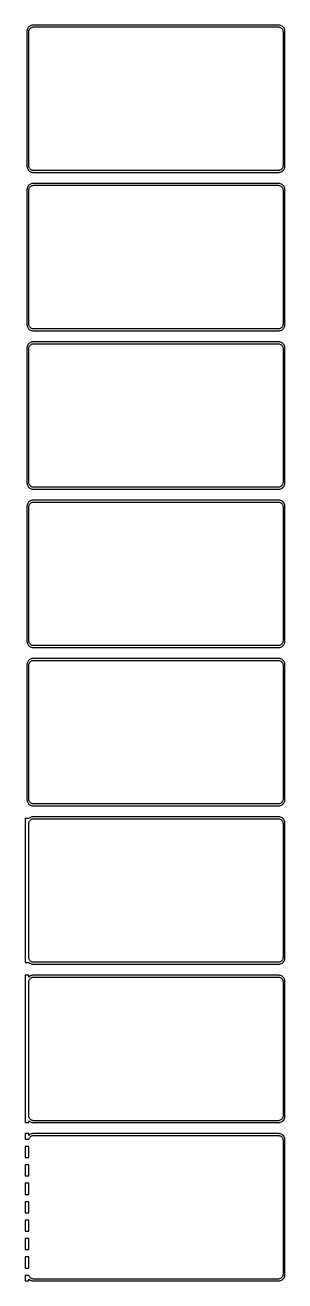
# Model space of a CAD drawing. Header units: metres. Extents: x -106 to 105, y 1875 to 3801.
# Drawn here: x -106 to 105, y 2778 to 3801 of the extents above; entities that cross this region are included whole.
import ezdxf

# ---------------------------------------------------------------- set-up
doc = ezdxf.new("R2010")
doc.units = ezdxf.units.M

msp = doc.modelspace()

# ---------------------------------------------------------------- linework, layer by layer
for p, q in [((-104.961, 3796.63), (-105, 3796)), ((-105, 3796), (-105, 3686)), ((-104.843, 3797.24), (-104.961, 3796.63)), ((-104.649, 3797.84), (-104.843, 3797.24)), ((-104.382, 3798.41), (-104.649, 3797.84)), ((-104.045, 3798.94), (-104.382, 3798.41)), ((-103.645, 3799.42), (-104.045, 3798.94)), ((-103.187, 3799.85), (-103.645, 3799.42)), ((-103.5, 3795.5), (-103.468, 3796)), ((-103.5, 3686.5), (-103.5, 3795.5)), ((-103.468, 3796), (-103.374, 3796.49)), ((-103.374, 3796.49), (-103.219, 3796.97)), ((-103.219, 3796.97), (-103.005, 3797.43)), ((-102.679, 3800.22), (-103.187, 3799.85)), ((-103.005, 3797.43), (-102.736, 3797.85)), ((-102.736, 3797.85), (-102.416, 3798.24)), ((-102.129, 3800.52), (-102.679, 3800.22)), ((-102.416, 3798.24), (-102.05, 3798.58)), ((-101.545, 3800.76), (-102.129, 3800.52)), ((-102.05, 3798.58), (-101.643, 3798.88)), ((-101.643, 3798.88), (-101.203, 3799.12)), ((-100.937, 3800.91), (-101.545, 3800.76)), ((-101.203, 3799.12), (-100.736, 3799.3)), ((-100.314, 3800.99), (-100.937, 3800.91)), ((-100.736, 3799.3), (-100.25, 3799.43)), ((100.314, 3800.99), (-100.314, 3800.99)), ((-100.25, 3799.43), (-99.7512, 3799.49)), ((-99.7512, 3799.49), (99.7512, 3799.49)), ((99.7512, 3799.49), (100.25, 3799.43)), ((100.25, 3799.43), (100.736, 3799.3)), ((100.937, 3800.91), (100.314, 3800.99)), ((100.736, 3799.3), (101.203, 3799.12)), ((101.545, 3800.76), (100.937, 3800.91)), ((101.203, 3799.12), (101.643, 3798.88)), ((102.129, 3800.52), (101.545, 3800.76)), ((101.643, 3798.88), (102.05, 3798.58)), ((102.05, 3798.58), (102.416, 3798.24)), ((102.679, 3800.22), (102.129, 3800.52)), ((102.416, 3798.24), (102.736, 3797.85)), ((103.187, 3799.85), (102.679, 3800.22)), ((102.736, 3797.85), (103.005, 3797.43)), ((103.005, 3797.43), (103.219, 3796.97)), ((103.645, 3799.42), (103.187, 3799.85)), ((103.219, 3796.97), (103.374, 3796.49)), ((103.374, 3796.49), (103.468, 3796)), ((103.468, 3796), (103.5, 3795.5)), ((103.5, 3795.5), (103.5, 3686.5)), ((104.045, 3798.94), (103.645, 3799.42)), ((104.382, 3798.41), (104.045, 3798.94)), ((104.649, 3797.84), (104.382, 3798.41)), ((104.843, 3797.24), (104.649, 3797.84)), ((104.961, 3796.63), (104.843, 3797.24)), ((105, 3796), (104.961, 3796.63)), ((105, 3686), (105, 3796)), ((-105, 3686), (-104.961, 3685.37)), ((-104.961, 3685.37), (-104.843, 3684.76)), ((-104.843, 3684.76), (-104.649, 3684.16)), ((-104.649, 3684.16), (-104.382, 3683.59)), ((-104.382, 3683.59), (-104.045, 3683.06)), ((-104.045, 3683.06), (-103.645, 3682.58)), ((-103.468, 3686), (-103.5, 3686.5)), ((-103.374, 3685.51), (-103.468, 3686)), ((-103.219, 3685.03), (-103.374, 3685.51)), ((-103.005, 3684.57), (-103.219, 3685.03)), ((-102.736, 3684.15), (-103.005, 3684.57)), ((-102.416, 3683.76), (-102.736, 3684.15)), ((-102.05, 3683.42), (-102.416, 3683.76)), ((-101.643, 3683.12), (-102.05, 3683.42)), ((-101.203, 3682.88), (-101.643, 3683.12)), ((-100.736, 3682.7), (-101.203, 3682.88)), ((101.203, 3682.88), (100.736, 3682.7)), ((101.643, 3683.12), (101.203, 3682.88)), ((102.05, 3683.42), (101.643, 3683.12)), ((102.416, 3683.76), (102.05, 3683.42)), ((102.736, 3684.15), (102.416, 3683.76)), ((103.005, 3684.57), (102.736, 3684.15)), ((103.219, 3685.03), (103.005, 3684.57)), ((103.374, 3685.51), (103.219, 3685.03)), ((103.468, 3686), (103.374, 3685.51)), ((103.5, 3686.5), (103.468, 3686)), ((103.645, 3682.58), (104.045, 3683.06)), ((104.045, 3683.06), (104.382, 3683.59)), ((104.382, 3683.59), (104.649, 3684.16)), ((104.649, 3684.16), (104.843, 3684.76)), ((104.843, 3684.76), (104.961, 3685.37)), ((104.961, 3685.37), (105, 3686)), ((-103.645, 3682.58), (-103.187, 3682.15)), ((-103.187, 3682.15), (-102.679, 3681.78)), ((-102.679, 3681.78), (-102.129, 3681.48)), ((-102.129, 3681.48), (-101.545, 3681.24)), ((-101.545, 3681.24), (-100.937, 3681.09)), ((-100.937, 3681.09), (-100.314, 3681.01)), ((-100.25, 3682.57), (-100.736, 3682.7)), ((-100.314, 3681.01), (100.314, 3681.01)), ((-99.7512, 3682.51), (-100.25, 3682.57)), ((99.7512, 3682.51), (-99.7512, 3682.51)), ((100.25, 3682.57), (99.7512, 3682.51)), ((100.736, 3682.7), (100.25, 3682.57)), ((100.314, 3681.01), (100.937, 3681.09)), ((100.937, 3681.09), (101.545, 3681.24)), ((101.545, 3681.24), (102.129, 3681.48)), ((102.129, 3681.48), (102.679, 3681.78)), ((102.679, 3681.78), (103.187, 3682.15)), ((103.187, 3682.15), (103.645, 3682.58)), ((-104.961, 3667.63), (-105, 3667)), ((-105, 3667), (-105, 3557)), ((-104.843, 3668.24), (-104.961, 3667.63)), ((-104.649, 3668.84), (-104.843, 3668.24)), ((-104.382, 3669.41), (-104.649, 3668.84)), ((-104.045, 3669.94), (-104.382, 3669.41)), ((-103.645, 3670.42), (-104.045, 3669.94)), ((-103.187, 3670.85), (-103.645, 3670.42)), ((-103.5, 3666.5), (-103.468, 3667)), ((-103.5, 3557.5), (-103.5, 3666.5)), ((-103.468, 3667), (-103.374, 3667.49)), ((-103.374, 3667.49), (-103.219, 3667.97)), ((-103.219, 3667.97), (-103.005, 3668.43)), ((-102.679, 3671.22), (-103.187, 3670.85)), ((-103.005, 3668.43), (-102.736, 3668.85)), ((-102.736, 3668.85), (-102.416, 3669.24)), ((-102.129, 3671.52), (-102.679, 3671.22)), ((-102.416, 3669.24), (-102.05, 3669.58)), ((-101.545, 3671.76), (-102.129, 3671.52)), ((-102.05, 3669.58), (-101.643, 3669.88)), ((-101.643, 3669.88), (-101.203, 3670.12)), ((-100.937, 3671.91), (-101.545, 3671.76)), ((-101.203, 3670.12), (-100.736, 3670.3)), ((-100.314, 3671.99), (-100.937, 3671.91)), ((-100.736, 3670.3), (-100.25, 3670.43)), ((100.314, 3671.99), (-100.314, 3671.99)), ((-100.25, 3670.43), (-99.7512, 3670.49)), ((-99.7512, 3670.49), (99.7512, 3670.49)), ((99.7512, 3670.49), (100.25, 3670.43)), ((100.25, 3670.43), (100.736, 3670.3)), ((100.937, 3671.91), (100.314, 3671.99)), ((100.736, 3670.3), (101.203, 3670.12)), ((101.545, 3671.76), (100.937, 3671.91)), ((101.203, 3670.12), (101.643, 3669.88)), ((102.129, 3671.52), (101.545, 3671.76)), ((101.643, 3669.88), (102.05, 3669.58)), ((102.05, 3669.58), (102.416, 3669.24)), ((102.679, 3671.22), (102.129, 3671.52)), ((102.416, 3669.24), (102.736, 3668.85)), ((103.187, 3670.85), (102.679, 3671.22)), ((102.736, 3668.85), (103.005, 3668.43)), ((103.005, 3668.43), (103.219, 3667.97)), ((103.645, 3670.42), (103.187, 3670.85)), ((103.219, 3667.97), (103.374, 3667.49)), ((103.374, 3667.49), (103.468, 3667)), ((103.468, 3667), (103.5, 3666.5)), ((103.5, 3666.5), (103.5, 3557.5)), ((104.045, 3669.94), (103.645, 3670.42)), ((104.382, 3669.41), (104.045, 3669.94)), ((104.649, 3668.84), (104.382, 3669.41)), ((104.843, 3668.24), (104.649, 3668.84)), ((104.961, 3667.63), (104.843, 3668.24)), ((105, 3667), (104.961, 3667.63)), ((105, 3557), (105, 3667)), ((-105, 3557), (-104.961, 3556.37)), ((-104.961, 3556.37), (-104.843, 3555.76)), ((-104.843, 3555.76), (-104.649, 3555.16)), ((-104.649, 3555.16), (-104.382, 3554.59)), ((-104.382, 3554.59), (-104.045, 3554.06)), ((-104.045, 3554.06), (-103.645, 3553.58)), ((-103.645, 3553.58), (-103.187, 3553.15)), ((-103.468, 3557), (-103.5, 3557.5)), ((-103.374, 3556.51), (-103.468, 3557)), ((-103.219, 3556.03), (-103.374, 3556.51)), ((-103.005, 3555.57), (-103.219, 3556.03)), ((-103.187, 3553.15), (-102.679, 3552.78)), ((-102.736, 3555.15), (-103.005, 3555.57)), ((-102.416, 3554.76), (-102.736, 3555.15)), ((-102.679, 3552.78), (-102.129, 3552.48)), ((-102.05, 3554.42), (-102.416, 3554.76)), ((-102.129, 3552.48), (-101.545, 3552.24)), ((-101.643, 3554.12), (-102.05, 3554.42)), ((-101.203, 3553.88), (-101.643, 3554.12)), ((-101.545, 3552.24), (-100.937, 3552.09)), ((-100.736, 3553.7), (-101.203, 3553.88)), ((-100.937, 3552.09), (-100.314, 3552.01)), ((-100.25, 3553.57), (-100.736, 3553.7)), ((-100.314, 3552.01), (100.314, 3552.01)), ((-99.7512, 3553.51), (-100.25, 3553.57)), ((99.7512, 3553.51), (-99.7512, 3553.51)), ((100.25, 3553.57), (99.7512, 3553.51)), ((100.736, 3553.7), (100.25, 3553.57)), ((100.314, 3552.01), (100.937, 3552.09)), ((101.203, 3553.88), (100.736, 3553.7)), ((100.937, 3552.09), (101.545, 3552.24)), ((101.643, 3554.12), (101.203, 3553.88)), ((101.545, 3552.24), (102.129, 3552.48)), ((102.05, 3554.42), (101.643, 3554.12)), ((102.416, 3554.76), (102.05, 3554.42)), ((102.129, 3552.48), (102.679, 3552.78)), ((102.736, 3555.15), (102.416, 3554.76)), ((102.679, 3552.78), (103.187, 3553.15)), ((103.005, 3555.57), (102.736, 3555.15)), ((103.219, 3556.03), (103.005, 3555.57)), ((103.187, 3553.15), (103.645, 3553.58)), ((103.374, 3556.51), (103.219, 3556.03)), ((103.468, 3557), (103.374, 3556.51)), ((103.5, 3557.5), (103.468, 3557)), ((103.645, 3553.58), (104.045, 3554.06)), ((104.045, 3554.06), (104.382, 3554.59)), ((104.382, 3554.59), (104.649, 3555.16)), ((104.649, 3555.16), (104.843, 3555.76)), ((104.843, 3555.76), (104.961, 3556.37)), ((104.961, 3556.37), (105, 3557)), ((-104.649, 3539.84), (-104.843, 3539.24)), ((-104.382, 3540.41), (-104.649, 3539.84)), ((-104.045, 3540.94), (-104.382, 3540.41)), ((-103.645, 3541.42), (-104.045, 3540.94)), ((-103.187, 3541.85), (-103.645, 3541.42)), ((-102.679, 3542.22), (-103.187, 3541.85)), ((-103.005, 3539.43), (-102.736, 3539.85)), ((-102.736, 3539.85), (-102.416, 3540.24)), ((-102.129, 3542.52), (-102.679, 3542.22)), ((-102.416, 3540.24), (-102.05, 3540.58)), ((-101.545, 3542.76), (-102.129, 3542.52)), ((-102.05, 3540.58), (-101.643, 3540.88)), ((-101.643, 3540.88), (-101.203, 3541.12)), ((-100.937, 3542.91), (-101.545, 3542.76)), ((-101.203, 3541.12), (-100.736, 3541.3)), ((-100.314, 3542.99), (-100.937, 3542.91)), ((-100.736, 3541.3), (-100.25, 3541.43)), ((100.314, 3542.99), (-100.314, 3542.99)), ((-100.25, 3541.43), (-99.7512, 3541.49)), ((-99.7512, 3541.49), (99.7512, 3541.49)), ((99.7512, 3541.49), (100.25, 3541.43)), ((100.25, 3541.43), (100.736, 3541.3)), ((100.937, 3542.91), (100.314, 3542.99)), ((100.736, 3541.3), (101.203, 3541.12)), ((101.545, 3542.76), (100.937, 3542.91)), ((101.203, 3541.12), (101.643, 3540.88)), ((102.129, 3542.52), (101.545, 3542.76)), ((101.643, 3540.88), (102.05, 3540.58)), ((102.05, 3540.58), (102.416, 3540.24)), ((102.679, 3542.22), (102.129, 3542.52)), ((102.416, 3540.24), (102.736, 3539.85)), ((103.187, 3541.85), (102.679, 3542.22)), ((102.736, 3539.85), (103.005, 3539.43)), ((103.645, 3541.42), (103.187, 3541.85)), ((104.045, 3540.94), (103.645, 3541.42)), ((104.382, 3540.41), (104.045, 3540.94)), ((104.649, 3539.84), (104.382, 3540.41)), ((104.843, 3539.24), (104.649, 3539.84)), ((-104.961, 3538.63), (-105, 3538)), ((-105, 3538), (-105, 3428)), ((-104.843, 3539.24), (-104.961, 3538.63)), ((-103.5, 3537.5), (-103.468, 3538)), ((-103.5, 3428.5), (-103.5, 3537.5)), ((-103.468, 3538), (-103.374, 3538.49)), ((-103.374, 3538.49), (-103.219, 3538.97)), ((-103.219, 3538.97), (-103.005, 3539.43)), ((103.005, 3539.43), (103.219, 3538.97)), ((103.219, 3538.97), (103.374, 3538.49)), ((103.374, 3538.49), (103.468, 3538)), ((103.468, 3538), (103.5, 3537.5)), ((103.5, 3537.5), (103.5, 3428.5)), ((104.961, 3538.63), (104.843, 3539.24)), ((105, 3538), (104.961, 3538.63)), ((105, 3428), (105, 3538)), ((-105, 3428), (-104.961, 3427.37)), ((-104.961, 3427.37), (-104.843, 3426.76)), ((-103.468, 3428), (-103.5, 3428.5)), ((-103.374, 3427.51), (-103.468, 3428)), ((-103.219, 3427.03), (-103.374, 3427.51)), ((-103.005, 3426.57), (-103.219, 3427.03)), ((103.219, 3427.03), (103.005, 3426.57)), ((103.374, 3427.51), (103.219, 3427.03)), ((103.468, 3428), (103.374, 3427.51)), ((103.5, 3428.5), (103.468, 3428)), ((104.843, 3426.76), (104.961, 3427.37)), ((104.961, 3427.37), (105, 3428)), ((-104.843, 3426.76), (-104.649, 3426.16)), ((-104.649, 3426.16), (-104.382, 3425.59)), ((-104.382, 3425.59), (-104.045, 3425.06)), ((-104.045, 3425.06), (-103.645, 3424.58)), ((-103.645, 3424.58), (-103.187, 3424.15)), ((-103.187, 3424.15), (-102.679, 3423.78)), ((-102.736, 3426.15), (-103.005, 3426.57)), ((-102.416, 3425.76), (-102.736, 3426.15)), ((-102.679, 3423.78), (-102.129, 3423.48)), ((-102.05, 3425.42), (-102.416, 3425.76)), ((-102.129, 3423.48), (-101.545, 3423.24)), ((-101.643, 3425.12), (-102.05, 3425.42)), ((-101.203, 3424.88), (-101.643, 3425.12)), ((-101.545, 3423.24), (-100.937, 3423.09)), ((-100.736, 3424.7), (-101.203, 3424.88)), ((-100.937, 3423.09), (-100.314, 3423.01)), ((-100.25, 3424.57), (-100.736, 3424.7)), ((-100.314, 3423.01), (100.314, 3423.01)), ((-99.7512, 3424.51), (-100.25, 3424.57)), ((99.7512, 3424.51), (-99.7512, 3424.51)), ((100.25, 3424.57), (99.7512, 3424.51)), ((100.736, 3424.7), (100.25, 3424.57)), ((100.314, 3423.01), (100.937, 3423.09)), ((101.203, 3424.88), (100.736, 3424.7)), ((100.937, 3423.09), (101.545, 3423.24)), ((101.643, 3425.12), (101.203, 3424.88)), ((101.545, 3423.24), (102.129, 3423.48)), ((102.05, 3425.42), (101.643, 3425.12)), ((102.416, 3425.76), (102.05, 3425.42)), ((102.129, 3423.48), (102.679, 3423.78)), ((102.736, 3426.15), (102.416, 3425.76)), ((102.679, 3423.78), (103.187, 3424.15)), ((103.005, 3426.57), (102.736, 3426.15)), ((103.187, 3424.15), (103.645, 3424.58)), ((103.645, 3424.58), (104.045, 3425.06)), ((104.045, 3425.06), (104.382, 3425.59)), ((104.382, 3425.59), (104.649, 3426.16)), ((104.649, 3426.16), (104.843, 3426.76)), ((-104.961, 3409.63), (-105, 3409)), ((-105, 3409), (-105, 3299)), ((-104.843, 3410.24), (-104.961, 3409.63)), ((-104.649, 3410.84), (-104.843, 3410.24)), ((-104.382, 3411.41), (-104.649, 3410.84)), ((-104.045, 3411.94), (-104.382, 3411.41)), ((-103.645, 3412.42), (-104.045, 3411.94)), ((-103.187, 3412.85), (-103.645, 3412.42)), ((-103.5, 3408.5), (-103.468, 3409)), ((-103.5, 3299.5), (-103.5, 3408.5)), ((-103.468, 3409), (-103.374, 3409.49)), ((-103.374, 3409.49), (-103.219, 3409.97)), ((-103.219, 3409.97), (-103.005, 3410.43)), ((-102.679, 3413.22), (-103.187, 3412.85)), ((-103.005, 3410.43), (-102.736, 3410.85)), ((-102.736, 3410.85), (-102.416, 3411.24)), ((-102.129, 3413.52), (-102.679, 3413.22)), ((-102.416, 3411.24), (-102.05, 3411.58)), ((-101.545, 3413.76), (-102.129, 3413.52)), ((-102.05, 3411.58), (-101.643, 3411.88)), ((-101.643, 3411.88), (-101.203, 3412.12)), ((-100.937, 3413.91), (-101.545, 3413.76)), ((-101.203, 3412.12), (-100.736, 3412.3)), ((-100.314, 3413.99), (-100.937, 3413.91)), ((-100.736, 3412.3), (-100.25, 3412.43)), ((100.314, 3413.99), (-100.314, 3413.99)), ((-100.25, 3412.43), (-99.7512, 3412.49)), ((-99.7512, 3412.49), (99.7512, 3412.49)), ((99.7512, 3412.49), (100.25, 3412.43)), ((100.25, 3412.43), (100.736, 3412.3)), ((100.937, 3413.91), (100.314, 3413.99)), ((100.736, 3412.3), (101.203, 3412.12)), ((101.545, 3413.76), (100.937, 3413.91)), ((101.203, 3412.12), (101.643, 3411.88)), ((102.129, 3413.52), (101.545, 3413.76)), ((101.643, 3411.88), (102.05, 3411.58)), ((102.05, 3411.58), (102.416, 3411.24)), ((102.679, 3413.22), (102.129, 3413.52)), ((102.416, 3411.24), (102.736, 3410.85)), ((103.187, 3412.85), (102.679, 3413.22)), ((102.736, 3410.85), (103.005, 3410.43)), ((103.005, 3410.43), (103.219, 3409.97)), ((103.645, 3412.42), (103.187, 3412.85)), ((103.219, 3409.97), (103.374, 3409.49)), ((103.374, 3409.49), (103.468, 3409)), ((103.468, 3409), (103.5, 3408.5)), ((103.5, 3408.5), (103.5, 3299.5)), ((104.045, 3411.94), (103.645, 3412.42)), ((104.382, 3411.41), (104.045, 3411.94)), ((104.649, 3410.84), (104.382, 3411.41)), ((104.843, 3410.24), (104.649, 3410.84)), ((104.961, 3409.63), (104.843, 3410.24)), ((105, 3409), (104.961, 3409.63)), ((105, 3299), (105, 3409)), ((-105, 3299), (-104.961, 3298.37)), ((-104.961, 3298.37), (-104.843, 3297.76)), ((-104.843, 3297.76), (-104.649, 3297.16)), ((-104.649, 3297.16), (-104.382, 3296.59)), ((-104.382, 3296.59), (-104.045, 3296.06)), ((-104.045, 3296.06), (-103.645, 3295.58)), ((-103.645, 3295.58), (-103.187, 3295.15)), ((-103.468, 3299), (-103.5, 3299.5)), ((-103.374, 3298.51), (-103.468, 3299)), ((-103.219, 3298.03), (-103.374, 3298.51)), ((-103.005, 3297.57), (-103.219, 3298.03)), ((-103.187, 3295.15), (-102.679, 3294.78)), ((-102.736, 3297.15), (-103.005, 3297.57)), ((-102.416, 3296.76), (-102.736, 3297.15)), ((-102.679, 3294.78), (-102.129, 3294.48)), ((-102.05, 3296.42), (-102.416, 3296.76)), ((-102.129, 3294.48), (-101.545, 3294.24)), ((-101.643, 3296.12), (-102.05, 3296.42)), ((-101.203, 3295.88), (-101.643, 3296.12)), ((-101.545, 3294.24), (-100.937, 3294.09)), ((-100.736, 3295.7), (-101.203, 3295.88)), ((-100.937, 3294.09), (-100.314, 3294.01)), ((-100.25, 3295.57), (-100.736, 3295.7)), ((-100.314, 3294.01), (100.314, 3294.01)), ((-99.7512, 3295.51), (-100.25, 3295.57)), ((99.7512, 3295.51), (-99.7512, 3295.51)), ((100.25, 3295.57), (99.7512, 3295.51)), ((100.736, 3295.7), (100.25, 3295.57)), ((100.314, 3294.01), (100.937, 3294.09)), ((101.203, 3295.88), (100.736, 3295.7)), ((100.937, 3294.09), (101.545, 3294.24)), ((101.643, 3296.12), (101.203, 3295.88)), ((101.545, 3294.24), (102.129, 3294.48)), ((102.05, 3296.42), (101.643, 3296.12)), ((102.416, 3296.76), (102.05, 3296.42)), ((102.129, 3294.48), (102.679, 3294.78)), ((102.736, 3297.15), (102.416, 3296.76)), ((102.679, 3294.78), (103.187, 3295.15)), ((103.005, 3297.57), (102.736, 3297.15)), ((103.219, 3298.03), (103.005, 3297.57)), ((103.187, 3295.15), (103.645, 3295.58)), ((103.374, 3298.51), (103.219, 3298.03)), ((103.468, 3299), (103.374, 3298.51)), ((103.5, 3299.5), (103.468, 3299)), ((103.645, 3295.58), (104.045, 3296.06)), ((104.045, 3296.06), (104.382, 3296.59)), ((104.382, 3296.59), (104.649, 3297.16)), ((104.649, 3297.16), (104.843, 3297.76)), ((104.843, 3297.76), (104.961, 3298.37)), ((104.961, 3298.37), (105, 3299)), ((-103.187, 3283.85), (-103.645, 3283.42)), ((-102.679, 3284.22), (-103.187, 3283.85)), ((-102.129, 3284.52), (-102.679, 3284.22)), ((-101.545, 3284.76), (-102.129, 3284.52)), ((-100.937, 3284.91), (-101.545, 3284.76)), ((-100.314, 3284.99), (-100.937, 3284.91)), ((100.314, 3284.99), (-100.314, 3284.99)), ((100.937, 3284.91), (100.314, 3284.99)), ((101.545, 3284.76), (100.937, 3284.91)), ((102.129, 3284.52), (101.545, 3284.76)), ((102.679, 3284.22), (102.129, 3284.52)), ((103.187, 3283.85), (102.679, 3284.22)), ((103.645, 3283.42), (103.187, 3283.85)), ((-104.961, 3280.63), (-105, 3280)), ((-105, 3280), (-105, 3170)), ((-104.843, 3281.24), (-104.961, 3280.63)), ((-104.649, 3281.84), (-104.843, 3281.24)), ((-104.382, 3282.41), (-104.649, 3281.84)), ((-104.045, 3282.94), (-104.382, 3282.41)), ((-103.645, 3283.42), (-104.045, 3282.94)), ((-103.5, 3279.5), (-103.468, 3280)), ((-103.5, 3170.5), (-103.5, 3279.5)), ((-103.468, 3280), (-103.374, 3280.49)), ((-103.374, 3280.49), (-103.219, 3280.97)), ((-103.219, 3280.97), (-103.005, 3281.43)), ((-103.005, 3281.43), (-102.736, 3281.85)), ((-102.736, 3281.85), (-102.416, 3282.24)), ((-102.416, 3282.24), (-102.05, 3282.58)), ((-102.05, 3282.58), (-101.643, 3282.88)), ((-101.643, 3282.88), (-101.203, 3283.12)), ((-101.203, 3283.12), (-100.736, 3283.3)), ((-100.736, 3283.3), (-100.25, 3283.43)), ((-100.25, 3283.43), (-99.7512, 3283.49)), ((-99.7512, 3283.49), (99.7512, 3283.49)), ((99.7512, 3283.49), (100.25, 3283.43)), ((100.25, 3283.43), (100.736, 3283.3)), ((100.736, 3283.3), (101.203, 3283.12)), ((101.203, 3283.12), (101.643, 3282.88)), ((101.643, 3282.88), (102.05, 3282.58)), ((102.05, 3282.58), (102.416, 3282.24)), ((102.416, 3282.24), (102.736, 3281.85)), ((102.736, 3281.85), (103.005, 3281.43)), ((103.005, 3281.43), (103.219, 3280.97)), ((103.219, 3280.97), (103.374, 3280.49)), ((103.374, 3280.49), (103.468, 3280)), ((103.468, 3280), (103.5, 3279.5)), ((103.5, 3279.5), (103.5, 3170.5)), ((104.045, 3282.94), (103.645, 3283.42)), ((104.382, 3282.41), (104.045, 3282.94)), ((104.649, 3281.84), (104.382, 3282.41)), ((104.843, 3281.24), (104.649, 3281.84)), ((104.961, 3280.63), (104.843, 3281.24)), ((105, 3280), (104.961, 3280.63)), ((105, 3170), (105, 3280)), ((-105, 3170), (-104.961, 3169.37)), ((-104.961, 3169.37), (-104.843, 3168.76)), ((-104.843, 3168.76), (-104.649, 3168.16)), ((-104.649, 3168.16), (-104.382, 3167.59)), ((-104.382, 3167.59), (-104.045, 3167.06)), ((-104.045, 3167.06), (-103.645, 3166.58)), ((-103.645, 3166.58), (-103.187, 3166.15)), ((-103.468, 3170), (-103.5, 3170.5)), ((-103.374, 3169.51), (-103.468, 3170)), ((-103.219, 3169.03), (-103.374, 3169.51)), ((-103.005, 3168.57), (-103.219, 3169.03)), ((-103.187, 3166.15), (-102.679, 3165.78)), ((-102.736, 3168.15), (-103.005, 3168.57)), ((-102.416, 3167.76), (-102.736, 3168.15)), ((-102.679, 3165.78), (-102.129, 3165.48)), ((-102.05, 3167.42), (-102.416, 3167.76)), ((-102.129, 3165.48), (-101.545, 3165.24)), ((-101.643, 3167.12), (-102.05, 3167.42)), ((-101.203, 3166.88), (-101.643, 3167.12)), ((-101.545, 3165.24), (-100.937, 3165.09)), ((-100.736, 3166.7), (-101.203, 3166.88)), ((-100.937, 3165.09), (-100.314, 3165.01)), ((-100.25, 3166.57), (-100.736, 3166.7)), ((-100.314, 3165.01), (100.314, 3165.01)), ((-99.7512, 3166.51), (-100.25, 3166.57)), ((99.7512, 3166.51), (-99.7512, 3166.51)), ((100.25, 3166.57), (99.7512, 3166.51)), ((100.736, 3166.7), (100.25, 3166.57)), ((100.314, 3165.01), (100.937, 3165.09)), ((101.203, 3166.88), (100.736, 3166.7)), ((100.937, 3165.09), (101.545, 3165.24)), ((101.643, 3167.12), (101.203, 3166.88)), ((101.545, 3165.24), (102.129, 3165.48)), ((102.05, 3167.42), (101.643, 3167.12)), ((102.416, 3167.76), (102.05, 3167.42)), ((102.129, 3165.48), (102.679, 3165.78)), ((102.736, 3168.15), (102.416, 3167.76)), ((102.679, 3165.78), (103.187, 3166.15)), ((103.005, 3168.57), (102.736, 3168.15)), ((103.219, 3169.03), (103.005, 3168.57)), ((103.187, 3166.15), (103.645, 3166.58)), ((103.374, 3169.51), (103.219, 3169.03)), ((103.468, 3170), (103.374, 3169.51)), ((103.5, 3170.5), (103.468, 3170)), ((103.645, 3166.58), (104.045, 3167.06)), ((104.045, 3167.06), (104.382, 3167.59)), ((104.382, 3167.59), (104.649, 3168.16)), ((104.649, 3168.16), (104.843, 3168.76)), ((104.843, 3168.76), (104.961, 3169.37)), ((104.961, 3169.37), (105, 3170)), ((-103.5, 3154.56), (-106.5, 3154.56)), ((-106.5, 3154.56), (-106.5, 3037.44)), ((-103.187, 3154.85), (-103.5, 3154.56)), ((-103.5, 3150.5), (-103.468, 3151)), ((-103.468, 3151), (-103.374, 3151.49)), ((-103.374, 3151.49), (-103.219, 3151.97)), ((-103.219, 3151.97), (-103.005, 3152.43)), ((-102.679, 3155.22), (-103.187, 3154.85)), ((-103.005, 3152.43), (-102.736, 3152.85)), ((-102.736, 3152.85), (-102.416, 3153.24)), ((-102.129, 3155.52), (-102.679, 3155.22)), ((-102.416, 3153.24), (-102.05, 3153.58)), ((-101.545, 3155.76), (-102.129, 3155.52)), ((-102.05, 3153.58), (-101.643, 3153.88)), ((-101.643, 3153.88), (-101.203, 3154.12)), ((-100.937, 3155.91), (-101.545, 3155.76)), ((-101.203, 3154.12), (-100.736, 3154.3)), ((-100.314, 3155.99), (-100.937, 3155.91)), ((-100.736, 3154.3), (-100.25, 3154.43)), ((100.314, 3155.99), (-100.314, 3155.99)), ((-100.25, 3154.43), (-99.7512, 3154.49)), ((-99.7512, 3154.49), (99.7512, 3154.49)), ((99.7512, 3154.49), (100.25, 3154.43)), ((100.25, 3154.43), (100.736, 3154.3)), ((100.937, 3155.91), (100.314, 3155.99)), ((100.736, 3154.3), (101.203, 3154.12)), ((101.545, 3155.76), (100.937, 3155.91)), ((101.203, 3154.12), (101.643, 3153.88)), ((102.129, 3155.52), (101.545, 3155.76)), ((101.643, 3153.88), (102.05, 3153.58)), ((102.05, 3153.58), (102.416, 3153.24)), ((102.679, 3155.22), (102.129, 3155.52)), ((102.416, 3153.24), (102.736, 3152.85)), ((103.187, 3154.85), (102.679, 3155.22)), ((102.736, 3152.85), (103.005, 3152.43)), ((103.005, 3152.43), (103.219, 3151.97)), ((103.645, 3154.42), (103.187, 3154.85)), ((103.219, 3151.97), (103.374, 3151.49)), ((103.374, 3151.49), (103.468, 3151)), ((103.468, 3151), (103.5, 3150.5)), ((104.045, 3153.94), (103.645, 3154.42)), ((104.382, 3153.41), (104.045, 3153.94)), ((104.649, 3152.84), (104.382, 3153.41)), ((104.843, 3152.24), (104.649, 3152.84)), ((104.961, 3151.63), (104.843, 3152.24)), ((105, 3151), (104.961, 3151.63)), ((105, 3041), (105, 3151)), ((-103.5, 3041.5), (-103.5, 3150.5)), ((103.5, 3150.5), (103.5, 3041.5)), ((-103.468, 3041), (-103.5, 3041.5)), ((-103.374, 3040.51), (-103.468, 3041)), ((-103.219, 3040.03), (-103.374, 3040.51)), ((-103.005, 3039.57), (-103.219, 3040.03)), ((-102.736, 3039.15), (-103.005, 3039.57)), ((-102.416, 3038.76), (-102.736, 3039.15)), ((-102.05, 3038.42), (-102.416, 3038.76)), ((-101.643, 3038.12), (-102.05, 3038.42)), ((102.05, 3038.42), (101.643, 3038.12)), ((102.416, 3038.76), (102.05, 3038.42)), ((102.736, 3039.15), (102.416, 3038.76)), ((103.005, 3039.57), (102.736, 3039.15)), ((103.219, 3040.03), (103.005, 3039.57)), ((103.374, 3040.51), (103.219, 3040.03)), ((103.468, 3041), (103.374, 3040.51)), ((103.5, 3041.5), (103.468, 3041)), ((104.045, 3038.06), (104.382, 3038.59)), ((104.382, 3038.59), (104.649, 3039.16)), ((104.649, 3039.16), (104.843, 3039.76)), ((104.843, 3039.76), (104.961, 3040.37)), ((104.961, 3040.37), (105, 3041)), ((-106.5, 3037.44), (-103.5, 3037.44)), ((-103.5, 3037.44), (-103.187, 3037.15)), ((-103.187, 3037.15), (-102.679, 3036.78)), ((-102.679, 3036.78), (-102.129, 3036.48)), ((-102.129, 3036.48), (-101.545, 3036.24)), ((-101.203, 3037.88), (-101.643, 3038.12)), ((-101.545, 3036.24), (-100.937, 3036.09)), ((-100.736, 3037.7), (-101.203, 3037.88)), ((-100.937, 3036.09), (-100.314, 3036.01)), ((-100.25, 3037.57), (-100.736, 3037.7)), ((-100.314, 3036.01), (100.314, 3036.01)), ((-99.7512, 3037.51), (-100.25, 3037.57)), ((99.7512, 3037.51), (-99.7512, 3037.51)), ((100.25, 3037.57), (99.7512, 3037.51)), ((100.736, 3037.7), (100.25, 3037.57)), ((100.314, 3036.01), (100.937, 3036.09)), ((101.203, 3037.88), (100.736, 3037.7)), ((100.937, 3036.09), (101.545, 3036.24)), ((101.643, 3038.12), (101.203, 3037.88)), ((101.545, 3036.24), (102.129, 3036.48)), ((102.129, 3036.48), (102.679, 3036.78)), ((102.679, 3036.78), (103.187, 3037.15)), ((103.187, 3037.15), (103.645, 3037.58)), ((103.645, 3037.58), (104.045, 3038.06)), ((-103.5, 3026.97), (-106.5, 3026.97)), ((-106.5, 3026.97), (-106.5, 2907.03)), ((-103.5, 3025.56), (-103.5, 3026.97)), ((-103.187, 3025.85), (-103.5, 3025.56)), ((-103.5, 3021.5), (-103.468, 3022)), ((-103.5, 2912.5), (-103.5, 3021.5)), ((-103.468, 3022), (-103.374, 3022.49)), ((-103.374, 3022.49), (-103.219, 3022.97)), ((-103.219, 3022.97), (-103.005, 3023.43)), ((-102.679, 3026.22), (-103.187, 3025.85)), ((-103.005, 3023.43), (-102.736, 3023.85)), ((-102.736, 3023.85), (-102.416, 3024.24)), ((-102.129, 3026.52), (-102.679, 3026.22)), ((-102.416, 3024.24), (-102.05, 3024.58)), ((-101.545, 3026.76), (-102.129, 3026.52)), ((-102.05, 3024.58), (-101.643, 3024.88)), ((-101.643, 3024.88), (-101.203, 3025.12)), ((-100.937, 3026.91), (-101.545, 3026.76)), ((-101.203, 3025.12), (-100.736, 3025.3)), ((-100.314, 3026.99), (-100.937, 3026.91)), ((-100.736, 3025.3), (-100.25, 3025.43)), ((100.314, 3026.99), (-100.314, 3026.99)), ((-100.25, 3025.43), (-99.7512, 3025.49)), ((-99.7512, 3025.49), (99.7512, 3025.49)), ((99.7512, 3025.49), (100.25, 3025.43)), ((100.25, 3025.43), (100.736, 3025.3)), ((100.937, 3026.91), (100.314, 3026.99)), ((100.736, 3025.3), (101.203, 3025.12)), ((101.545, 3026.76), (100.937, 3026.91)), ((101.203, 3025.12), (101.643, 3024.88)), ((102.129, 3026.52), (101.545, 3026.76)), ((101.643, 3024.88), (102.05, 3024.58)), ((102.05, 3024.58), (102.416, 3024.24)), ((102.679, 3026.22), (102.129, 3026.52)), ((102.416, 3024.24), (102.736, 3023.85)), ((103.187, 3025.85), (102.679, 3026.22)), ((102.736, 3023.85), (103.005, 3023.43)), ((103.005, 3023.43), (103.219, 3022.97)), ((103.645, 3025.42), (103.187, 3025.85)), ((103.219, 3022.97), (103.374, 3022.49)), ((103.374, 3022.49), (103.468, 3022)), ((103.468, 3022), (103.5, 3021.5)), ((103.5, 3021.5), (103.5, 2912.5)), ((104.045, 3024.94), (103.645, 3025.42)), ((104.382, 3024.41), (104.045, 3024.94)), ((104.649, 3023.84), (104.382, 3024.41)), ((104.843, 3023.24), (104.649, 3023.84)), ((104.961, 3022.63), (104.843, 3023.24)), ((105, 3022), (104.961, 3022.63)), ((105, 2912), (105, 3022)), ((-106.5, 2907.03), (-103.5, 2907.03)), ((-103.468, 2912), (-103.5, 2912.5)), ((-103.5, 2907.03), (-103.5, 2908.44)), ((-103.5, 2908.44), (-103.187, 2908.15)), ((-103.374, 2911.51), (-103.468, 2912)), ((-103.219, 2911.03), (-103.374, 2911.51)), ((-103.005, 2910.57), (-103.219, 2911.03)), ((-103.187, 2908.15), (-102.679, 2907.78)), ((-102.736, 2910.15), (-103.005, 2910.57)), ((-102.416, 2909.76), (-102.736, 2910.15)), ((-102.679, 2907.78), (-102.129, 2907.48)), ((-102.05, 2909.42), (-102.416, 2909.76)), ((-102.129, 2907.48), (-101.545, 2907.24)), ((-101.643, 2909.12), (-102.05, 2909.42)), ((-101.203, 2908.88), (-101.643, 2909.12)), ((-101.545, 2907.24), (-100.937, 2907.09)), ((-100.736, 2908.7), (-101.203, 2908.88)), ((-100.937, 2907.09), (-100.314, 2907.01)), ((-100.25, 2908.57), (-100.736, 2908.7)), ((-100.314, 2907.01), (100.314, 2907.01)), ((-99.7512, 2908.51), (-100.25, 2908.57)), ((99.7512, 2908.51), (-99.7512, 2908.51)), ((100.25, 2908.57), (99.7512, 2908.51)), ((100.736, 2908.7), (100.25, 2908.57)), ((100.314, 2907.01), (100.937, 2907.09)), ((101.203, 2908.88), (100.736, 2908.7)), ((100.937, 2907.09), (101.545, 2907.24)), ((101.643, 2909.12), (101.203, 2908.88)), ((101.545, 2907.24), (102.129, 2907.48)), ((102.05, 2909.42), (101.643, 2909.12)), ((102.416, 2909.76), (102.05, 2909.42)), ((102.129, 2907.48), (102.679, 2907.78)), ((102.736, 2910.15), (102.416, 2909.76)), ((102.679, 2907.78), (103.187, 2908.15)), ((103.005, 2910.57), (102.736, 2910.15)), ((103.219, 2911.03), (103.005, 2910.57)), ((103.187, 2908.15), (103.645, 2908.58)), ((103.374, 2911.51), (103.219, 2911.03)), ((103.468, 2912), (103.374, 2911.51)), ((103.5, 2912.5), (103.468, 2912)), ((103.645, 2908.58), (104.045, 2909.06)), ((104.045, 2909.06), (104.382, 2909.59)), ((104.382, 2909.59), (104.649, 2910.16)), ((104.649, 2910.16), (104.843, 2910.76)), ((104.843, 2910.76), (104.961, 2911.37)), ((104.961, 2911.37), (105, 2912)), ((-103.5, 2897.99), (-106.5, 2897.99)), ((-106.5, 2897.99), (-106.5, 2893.49)), ((-103.5, 2896.56), (-103.5, 2897.99)), ((-103.187, 2896.85), (-103.5, 2896.56)), ((-102.679, 2897.22), (-103.187, 2896.85)), ((-102.736, 2894.85), (-102.416, 2895.24)), ((-102.129, 2897.52), (-102.679, 2897.22)), ((-102.416, 2895.24), (-102.05, 2895.58)), ((-101.545, 2897.76), (-102.129, 2897.52)), ((-102.05, 2895.58), (-101.643, 2895.88)), ((-101.643, 2895.88), (-101.203, 2896.12)), ((-100.937, 2897.91), (-101.545, 2897.76)), ((-101.203, 2896.12), (-100.736, 2896.3)), ((-100.314, 2897.99), (-100.937, 2897.91)), ((-100.736, 2896.3), (-100.25, 2896.43)), ((100.314, 2897.99), (-100.314, 2897.99)), ((-100.25, 2896.43), (-99.7512, 2896.49)), ((-99.7512, 2896.49), (99.7512, 2896.49)), ((99.7512, 2896.49), (100.25, 2896.43)), ((100.25, 2896.43), (100.736, 2896.3)), ((100.937, 2897.91), (100.314, 2897.99)), ((100.736, 2896.3), (101.203, 2896.12)), ((101.545, 2897.76), (100.937, 2897.91)), ((101.203, 2896.12), (101.643, 2895.88)), ((102.129, 2897.52), (101.545, 2897.76)), ((101.643, 2895.88), (102.05, 2895.58)), ((102.05, 2895.58), (102.416, 2895.24)), ((102.679, 2897.22), (102.129, 2897.52)), ((102.416, 2895.24), (102.736, 2894.85)), ((103.187, 2896.85), (102.679, 2897.22)), ((103.645, 2896.42), (103.187, 2896.85)), ((104.045, 2895.94), (103.645, 2896.42)), ((104.382, 2895.41), (104.045, 2895.94)), ((104.649, 2894.84), (104.382, 2895.41)), ((-106.5, 2893.49), (-103.374, 2893.49)), ((-103.5, 2887.51), (-106.5, 2887.51)), ((-106.5, 2887.51), (-106.5, 2878.49)), ((-103.5, 2878.49), (-103.5, 2887.51)), ((-103.374, 2893.49), (-103.219, 2893.97)), ((-103.374, 2893.49), (-103.374, 2893.49)), ((-103.219, 2893.97), (-103.005, 2894.43)), ((-103.005, 2894.43), (-102.736, 2894.85)), ((102.736, 2894.85), (103.005, 2894.43)), ((103.005, 2894.43), (103.219, 2893.97)), ((103.219, 2893.97), (103.374, 2893.49)), ((103.374, 2893.49), (103.468, 2893)), ((103.468, 2893), (103.5, 2892.5)), ((103.5, 2892.5), (103.5, 2783.5)), ((104.843, 2894.24), (104.649, 2894.84)), ((104.961, 2893.63), (104.843, 2894.24)), ((105, 2893), (104.961, 2893.63)), ((105, 2783), (105, 2893)), ((-106.5, 2878.49), (-103.5, 2878.49)), ((-103.5, 2872.51), (-106.5, 2872.51)), ((-106.5, 2872.51), (-106.5, 2863.49)), ((-103.5, 2863.49), (-103.5, 2872.51)), ((-106.5, 2863.49), (-103.5, 2863.49)), ((-103.5, 2857.51), (-106.5, 2857.51)), ((-106.5, 2857.51), (-106.5, 2848.49)), ((-103.5, 2848.49), (-103.5, 2857.51)), ((-106.5, 2848.49), (-103.5, 2848.49)), ((-103.5, 2842.51), (-106.5, 2842.51)), ((-106.5, 2842.51), (-106.5, 2833.49)), ((-103.5, 2833.49), (-103.5, 2842.51)), ((-106.5, 2833.49), (-103.5, 2833.49)), ((-103.5, 2827.51), (-106.5, 2827.51)), ((-106.5, 2827.51), (-106.5, 2818.49)), ((-103.5, 2818.49), (-103.5, 2827.51)), ((-106.5, 2818.49), (-103.5, 2818.49)), ((-103.5, 2812.51), (-106.5, 2812.51)), ((-106.5, 2812.51), (-106.5, 2803.49)), ((-106.5, 2803.49), (-103.5, 2803.49)), ((-103.5, 2803.49), (-103.5, 2812.51)), ((-103.5, 2797.51), (-106.5, 2797.51)), ((-106.5, 2797.51), (-106.5, 2788.49)), ((-103.5, 2788.49), (-103.5, 2797.51)), ((-106.5, 2788.49), (-103.5, 2788.49)), ((-103.374, 2782.51), (-106.5, 2782.51)), ((-106.5, 2782.51), (-106.5, 2778.01)), ((-103.219, 2782.03), (-103.374, 2782.51)), ((-103.374, 2782.51), (-103.374, 2782.51)), ((103.374, 2782.51), (103.219, 2782.03)), ((103.468, 2783), (103.374, 2782.51)), ((103.5, 2783.5), (103.468, 2783)), ((104.961, 2782.37), (105, 2783)), ((-106.5, 2778.01), (-103.5, 2778.01)), ((-103.5, 2779.44), (-103.187, 2779.15)), ((-103.5, 2778.01), (-103.5, 2779.44)), ((-103.005, 2781.57), (-103.219, 2782.03)), ((-103.187, 2779.15), (-102.679, 2778.78)), ((-102.736, 2781.15), (-103.005, 2781.57)), ((-102.416, 2780.76), (-102.736, 2781.15)), ((-102.679, 2778.78), (-102.129, 2778.48)), ((-102.05, 2780.42), (-102.416, 2780.76)), ((-102.129, 2778.48), (-101.545, 2778.24)), ((-101.643, 2780.12), (-102.05, 2780.42)), ((-101.203, 2779.88), (-101.643, 2780.12)), ((-101.545, 2778.24), (-100.937, 2778.09)), ((-100.736, 2779.7), (-101.203, 2779.88)), ((-100.937, 2778.09), (-100.314, 2778.01)), ((-100.25, 2779.57), (-100.736, 2779.7)), ((-100.314, 2778.01), (100.314, 2778.01)), ((-99.7512, 2779.51), (-100.25, 2779.57)), ((99.7512, 2779.51), (-99.7512, 2779.51)), ((100.25, 2779.57), (99.7512, 2779.51)), ((100.736, 2779.7), (100.25, 2779.57)), ((100.314, 2778.01), (100.937, 2778.09)), ((101.203, 2779.88), (100.736, 2779.7)), ((100.937, 2778.09), (101.545, 2778.24)), ((101.643, 2780.12), (101.203, 2779.88)), ((101.545, 2778.24), (102.129, 2778.48)), ((102.05, 2780.42), (101.643, 2780.12)), ((102.416, 2780.76), (102.05, 2780.42)), ((102.129, 2778.48), (102.679, 2778.78)), ((102.736, 2781.15), (102.416, 2780.76)), ((102.679, 2778.78), (103.187, 2779.15)), ((103.005, 2781.57), (102.736, 2781.15)), ((103.219, 2782.03), (103.005, 2781.57)), ((103.187, 2779.15), (103.645, 2779.58)), ((103.645, 2779.58), (104.045, 2780.06)), ((104.045, 2780.06), (104.382, 2780.59)), ((104.382, 2780.59), (104.649, 2781.16)), ((104.649, 2781.16), (104.843, 2781.76)), ((104.843, 2781.76), (104.961, 2782.37))]:
    msp.add_line(p, q)

doc.saveas('drawing.dxf')
